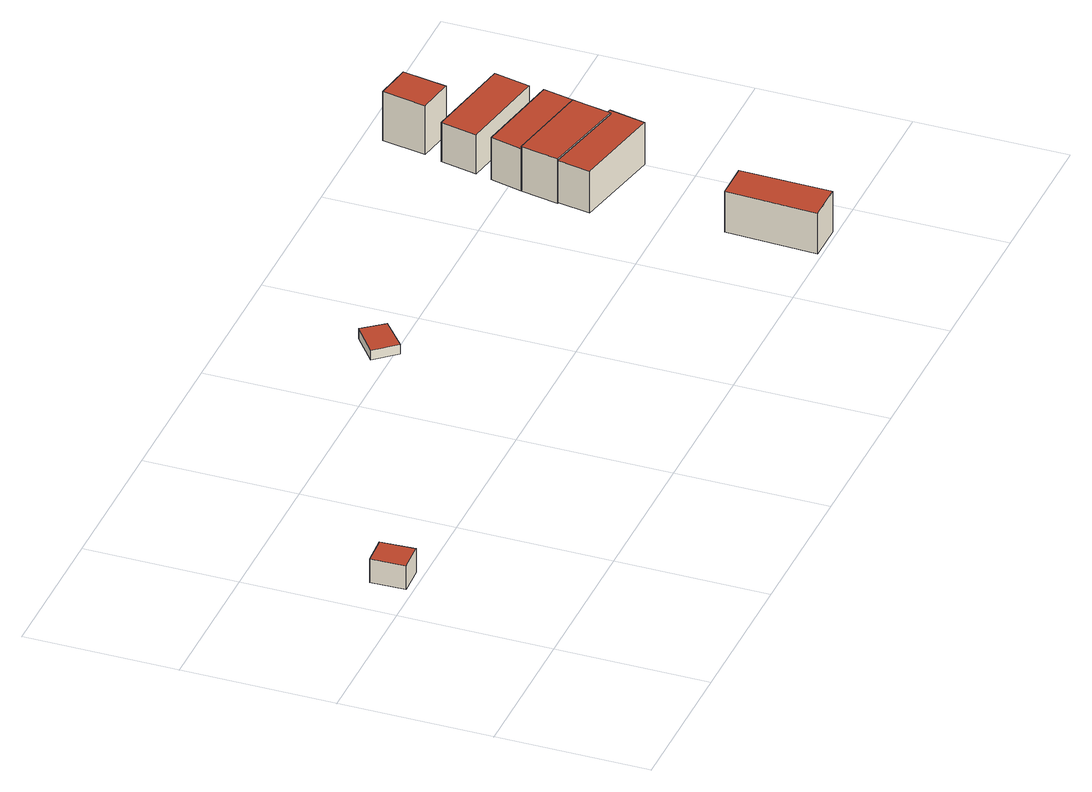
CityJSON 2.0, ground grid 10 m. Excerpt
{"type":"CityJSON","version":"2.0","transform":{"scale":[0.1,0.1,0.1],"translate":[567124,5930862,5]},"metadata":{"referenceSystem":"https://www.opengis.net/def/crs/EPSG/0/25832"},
"CityObjects":{
"building1":{"type":"Building","attributes":{"Grundfläche 2D":"4.422556","Grundhöhe NN":"7.205"},"geometry":[{"type":"Solid","lod":"3","boundaries":[[[[0,1,2,3]],[[4,5,3,2]],[[5,6,0,3]],[[6,7,1,0]],[[7,4,2,1]],[[7,6,5,4]]]],"semantics":{"surfaces":[{"type":"RoofSurface"},{"type":"WallSurface"},{"type":"GroundSurface"}],"values":[[0,1,1,1,1,2]]}}]},
"building2":{"type":"Building","attributes":{"Grundfläche 2D":"4.222001","Grundhöhe NN":"7.076"},"geometry":[{"type":"Solid","lod":"3","boundaries":[[[[8,9,10,11]],[[12,13,11,10]],[[13,14,8,11]],[[14,15,9,8]],[[15,12,10,9]],[[15,14,13,12]]]],"semantics":{"surfaces":[{"type":"RoofSurface"},{"type":"WallSurface"},{"type":"GroundSurface"}],"values":[[0,1,1,1,1,2]]}}]},
"building3":{"type":"Building","attributes":{"Grundfläche 2D":"14.648257","Grundhöhe NN":"5.808"},"geometry":[{"type":"Solid","lod":"3","boundaries":[[[[16,17,18,19]],[[20,21,19,18]],[[21,22,16,19]],[[22,23,17,16]],[[23,20,18,17]],[[23,22,21,20]]]],"semantics":{"surfaces":[{"type":"RoofSurface"},{"type":"WallSurface"},{"type":"GroundSurface"}],"values":[[0,1,1,1,1,2]]}}]},
"building4":{"type":"Building","attributes":{"Grundfläche 2D":"13.425646","Grundhöhe NN":"6.860"},"geometry":[{"type":"Solid","lod":"3","boundaries":[[[[24,25,26,27,28,29]],[[30,31,29,28]],[[31,32,24,29]],[[32,33,25,24]],[[33,34,26,25]],[[34,35,27,26]],[[35,30,28,27]],[[35,34,33,32,31,30]]]],"semantics":{"surfaces":[{"type":"RoofSurface"},{"type":"WallSurface"},{"type":"GroundSurface"}],"values":[[0,1,1,1,1,1,1,2]]}}]},
"building5":{"type":"Building","attributes":{"Grundfläche 2D":"14.996860","Grundhöhe NN":"6.836"},"geometry":[{"type":"Solid","lod":"3","boundaries":[[[[36,37,38,39]],[[37,36,40,41]],[[38,37,41,42]],[[39,38,42,43]],[[36,39,43,40]],[[41,40,43,42]]]],"semantics":{"surfaces":[{"type":"RoofSurface"},{"type":"WallSurface"},{"type":"GroundSurface"}],"values":[[0,1,1,1,1,2]]}}]},
"building6":{"type":"Building","attributes":{"Grundfläche 2D":"13.133335","Grundhöhe NN":"6.841"},"geometry":[{"type":"Solid","lod":"3","boundaries":[[[[44,45,46,47,48,49]],[[43,42,48,47]],[[42,50,49,48]],[[50,51,44,49]],[[51,52,45,44]],[[52,53,46,45]],[[53,43,47,46]],[[43,53,52,51,50,42]]]],"semantics":{"surfaces":[{"type":"RoofSurface"},{"type":"WallSurface"},{"type":"GroundSurface"}],"values":[[0,1,1,1,1,1,1,2]]}}]},
"building7":{"type":"Building","attributes":{"Grundfläche 2D":"14.978198","Grundhöhe NN":"6.899"},"geometry":[{"type":"Solid","lod":"3","boundaries":[[[[54,55,56,57]],[[58,59,57,56]],[[59,60,54,57]],[[60,61,55,54]],[[61,58,56,55]],[[61,60,59,58]]]],"semantics":{"surfaces":[{"type":"RoofSurface"},{"type":"WallSurface"},{"type":"GroundSurface"}],"values":[[0,1,1,1,1,2]]}}]},
"building8":{"type":"Building","attributes":{"Grundfläche 2D":"7.291297","Grundhöhe NN":"6.954"},"geometry":[{"type":"Solid","lod":"3","boundaries":[[[[62,63,64,65]],[[66,67,65,64]],[[67,68,62,65]],[[68,69,63,62]],[[69,66,64,63]],[[69,68,67,66]]]],"semantics":{"surfaces":[{"type":"RoofSurface"},{"type":"WallSurface"},{"type":"GroundSurface"}],"values":[[0,1,1,1,1,2]]}}]}
},
"vertices":[
[27,121,39],[8,120,39],[9,97,39],[28,98,39],[9,97,22],[28,98,22],[27,121,22],[8,120,22],
[261,205,28],[250,219,28],[231,204,28],[243,190,28],[231,204,21],[243,190,21],[261,205,21],[250,219,21],
[475,63,37],[451,63,37],[449,3,37],[474,3,37],[449,3,8],[474,3,8],[475,63,8],[451,63,8],
[486,127,49],[491,151,49],[488,152,49],[487,149,49],[430,161,49],[426,139,49],[430,161,19],[426,139,19],[486,127,19],[491,151,19],[488,152,19],[487,149,19],
[430,161,50],[487,149,50],[492,175,50],[435,186,50],[430,161,18],[487,149,18],[492,175,18],[435,186,18],
[494,172,48],[499,196,48],[440,207,48],[435,186,48],[492,175,48],[492,172,48],[492,172,18],[494,172,18],[499,196,18],[440,207,18],
[506,230,47],[446,241,47],[441,217,47],[501,206,47],[441,217,19],[501,206,19],[506,230,19],[446,241,19],
[477,277,55],[453,281,55],[448,252,55],[472,248,55],[448,252,20],[472,248,20],[477,277,20],[453,281,20]
]}
